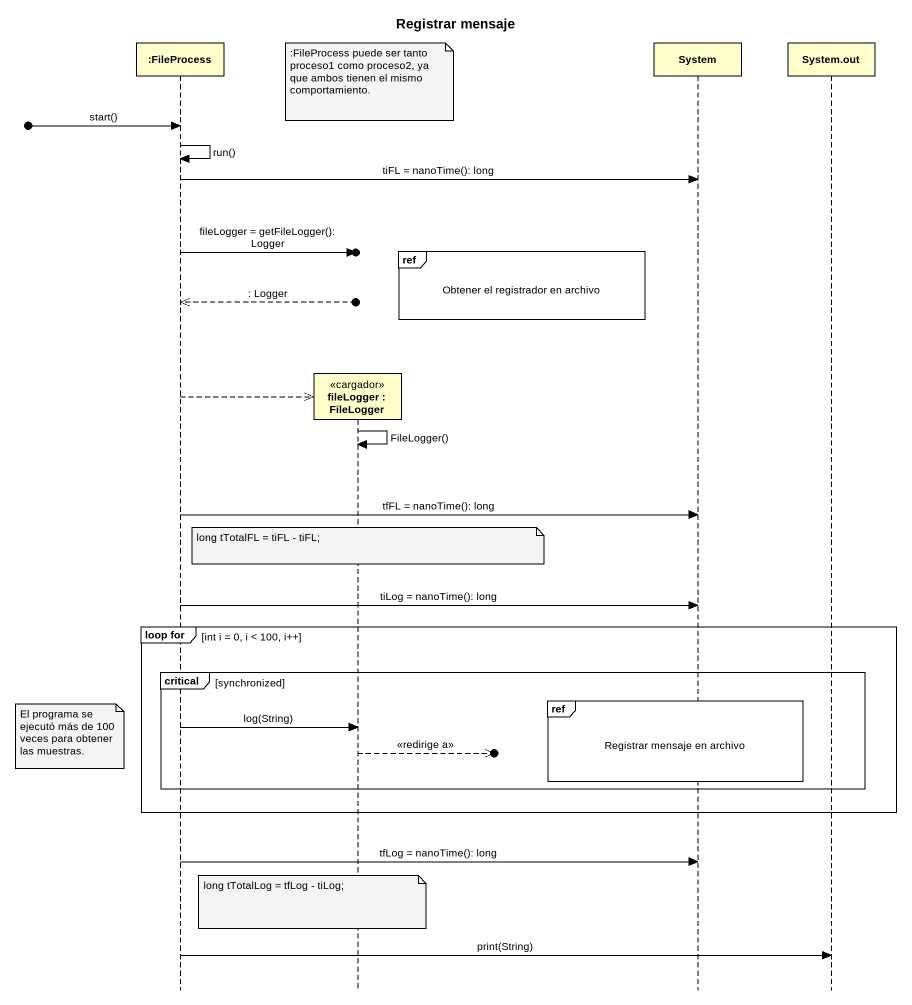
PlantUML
@startuml
title Registrar mensaje
hide footbox
participant ":FileProcess" as FileProcess
participant "fileLogger : FileLogger" as fileLogger <<cargador>>
participant System
participant "System.out" as System_out

note over fileLogger : :FileProcess puede ser tanto proceso1 como proceso2, ya que ambos tienen el mismo comportamiento.
[o-> FileProcess : start()
FileProcess -> FileProcess : run()
FileProcess -> System : tiFL = nanoTime(): long
ref over fileLogger : Obtener el registrador en archivo
FileProcess ->o] : fileLogger = getFileLogger(): Logger
FileProcess <<--o] : : Logger
FileProcess -->> fileLogger **
fileLogger -> fileLogger : FileLogger()
FileProcess -> System : tfFL = nanoTime(): long
note over fileLogger : long tTotalFL = tiFL - tiFL;
FileProcess -> System : tiLog = nanoTime(): long
group loop for [int i = 0, i < 100, i++]
  critical synchronized
    ref over System : Registrar mensaje en archivo
    FileProcess -> fileLogger : log(String)
    note left of FileProcess : El programa se ejecutó más de 100 veces para obtener las muestras.
    fileLogger -->>o] : <<redirige a>>
  end
end
FileProcess -> System : tfLog = nanoTime(): long
note over fileLogger : long tTotalLog = tfLog - tiLog;
FileProcess -> System_out : print(String)
@enduml
